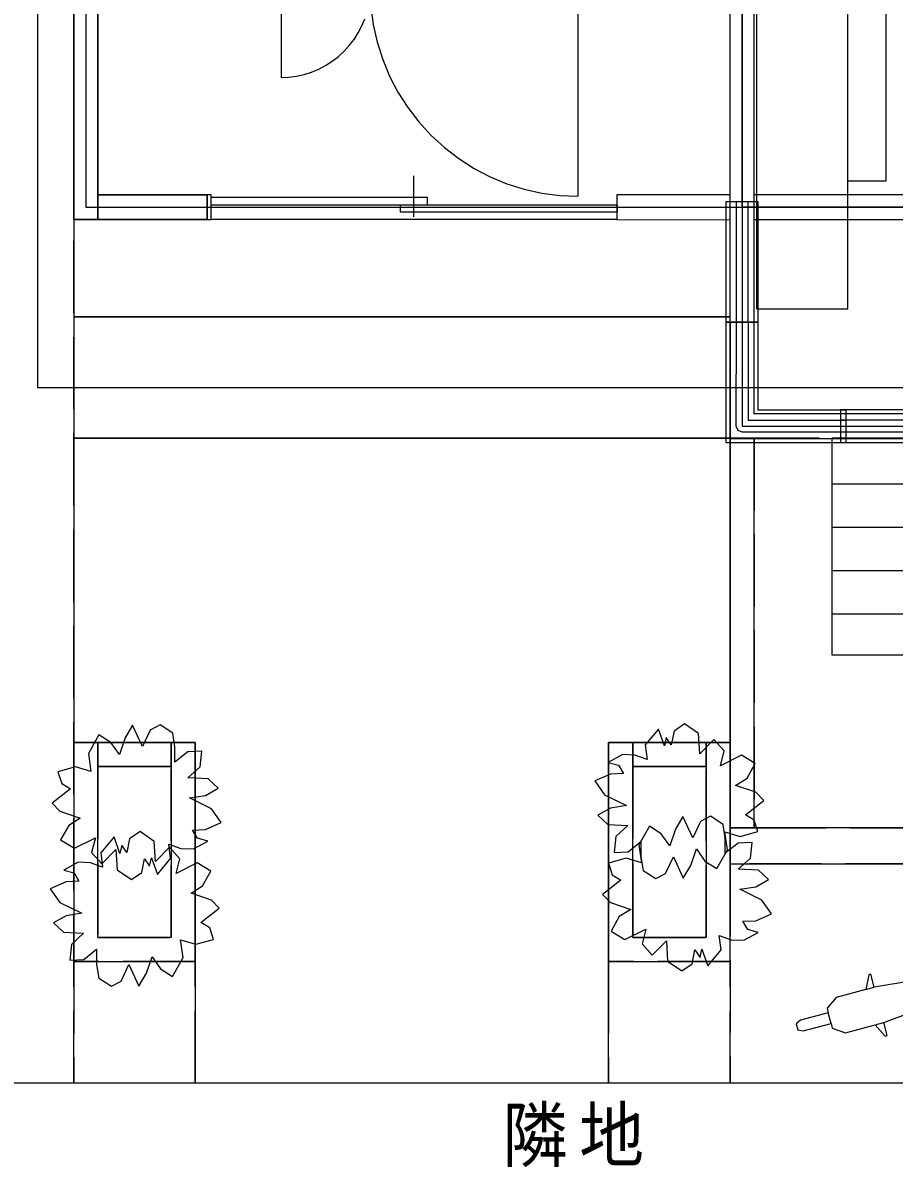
# Model space of a CAD drawing. Units: millimetres, scale not verified. Extents: x -8429 to 8779, y -6983 to 6633.
# Drawn here: x -1843 to 1781, y -6983 to -2227 of the extents above; entities that cross this region are included whole.
import ezdxf

# ---------------------------------------------------------------- set-up
doc = ezdxf.new("R2010")
doc.units = ezdxf.units.MM
doc.header["$LTSCALE"] = 100
doc.linetypes.add('DASHED3', pattern=[4, 3, -1])
for name, color, linetype in [('0-0_設備-家具1階', 7, 'Continuous'), ('0-1_間取り1階', 7, 'Continuous'), ('0-3_柱1階', 7, 'Continuous'), ('0-4_敷地1階', 7, 'Continuous'), ('0-5_三斜1階', 7, 'Continuous'), ('0-7_壁1階', 7, 'Continuous'), ('0-8_建具1階', 7, 'Continuous'), ('0-9_外構1階', 7, 'Continuous'), ('1-0_間取り2階', 7, 'Continuous'), ('1-3_壁2階', 7, 'Continuous'), ('1-4_建具2階', 7, 'Continuous'), ('1-6_設備-家具2階', 7, 'Continuous'), ('1-7_屋根2階', 5, 'Continuous')]:
    doc.layers.add(name, color=color, linetype=linetype)
doc.styles.add('ＭＳ ゴシック', font='')
doc.styles.get('ＭＳ ゴシック').set_extended_font_data('MS Gothic')

msp = doc.modelspace()

# ---------------------------------------------------------------- linework, layer by layer
at = {"layer": '0-0_設備-家具1階'}
for p, q in [((1588.8, -2882.8), (1588.8, -1282.8)), ((1522.8, -4142.8), (3322.8, -4142.8)), ((1522.8, -4322.8), (3322.8, -4322.8)), ((1522.8, -4502.8), (3322.8, -4502.8)), ((1522.8, -4682.8), (3322.8, -4682.8)), ((1663.6, -6244.3), (1698.4, -6235)), ((1519, -6385.5), (1507.2, -6341.5)), ((1703.1, -6391.6), (1737.9, -6382.2))]:
    msp.add_line(p, q, dxfattribs=at)
for points in [[(1588.8, -3415.8), (1588.8, -2882.8), (1748.8, -2882.8), (1748.8, -1282.8), (1588.8, -1282.8), (1588.8, -749.8), (1208.8, -749.8), (1208.8, -3415.8)], [(1522.8, -3952.8), (1522.8, -4852.8), (3322.8, -4852.8), (3322.8, -3952.8)]]:
    msp.add_lwpolyline(points, close=True, dxfattribs=at)
for points in [[(-1386.5, -5145.8), (-1417.8, -5198.8), (-1440.9, -5267.8), (-1476.6, -5217.8), (-1526.1, -5186.2), (-1570.1, -5263.9), (-1559.4, -5338.4), (-1623.3, -5319.3), (-1696.8, -5339.8), (-1680.8, -5388), (-1644.5, -5410.3), (-1720.8, -5469.6), (-1688.3, -5503.4), (-1603.9, -5531.8), (-1651.6, -5562.2), (-1685.7, -5622.7), (-1628.2, -5657.7), (-1540.8, -5613.8), (-1556.7, -5675.2), (-1514.1, -5722.8), (-1455.4, -5663.1), (-1450.2, -5747.3), (-1391.3, -5787.7), (-1347.8, -5758), (-1336.6, -5700.8), (-1315.6, -5731.5), (-1307.8, -5697), (-1283.1, -5766.4), (-1228.1, -5700), (-1235.5, -5640.3), (-1185.3, -5657.9), (-1133.5, -5660.2), (-1073.8, -5627.6), (-1116.5, -5616.1), (-1137.2, -5581.6), (-1083.6, -5578.9), (-1017.8, -5550.5), (-1058, -5493.5), (-1149.5, -5448.3), (-1083.3, -5437.8)], [(-1083.3, -5437.8), (-1030.9, -5408.2), (-1072.4, -5369.2), (-1156.2, -5365.1), (-1105.5, -5319.1), (-1098.8, -5253.7), (-1157.2, -5256.6), (-1210.4, -5298.9), (-1210.3, -5235.5), (-1219.2, -5178.7), (-1272.1, -5144.7), (-1313, -5166), (-1345, -5234.9), (-1386.5, -5145.8)], [(904.4, -5782.4), (935.7, -5729.4), (958.8, -5660.4), (994.5, -5710.4), (1044, -5742), (1088, -5664.3), (1077.3, -5589.8), (1141.2, -5608.9), (1214.7, -5588.4), (1198.7, -5540.2), (1162.4, -5517.9), (1238.7, -5458.6), (1206.2, -5424.8), (1121.8, -5396.4), (1169.5, -5366), (1203.6, -5305.4), (1146.1, -5270.5), (1058.7, -5314.4), (1074.6, -5253), (1032, -5205.4), (973.3, -5265.1), (968.1, -5180.9), (909.2, -5140.5), (865.7, -5170.1), (854.5, -5227.4), (833.5, -5196.7), (825.7, -5231.2), (801, -5161.8), (746, -5228.2), (753.4, -5287.9), (703.3, -5270.3), (651.4, -5268), (591.7, -5300.6), (634.4, -5312), (655.1, -5346.6), (601.5, -5349.3), (535.7, -5377.7), (575.9, -5434.7), (667.4, -5479.9), (601.2, -5490.4)], [(601.2, -5490.4), (548.8, -5520), (590.3, -5559), (674.2, -5563.1), (623.4, -5609.1), (616.8, -5674.5), (675.1, -5671.6), (728.3, -5629.3), (728.3, -5692.7), (737.2, -5749.5), (790, -5783.5), (830.9, -5762.2), (862.9, -5693.3), (904.4, -5782.4)], [(903, -5525.3), (871.7, -5578.3), (848.6, -5647.3), (812.9, -5597.3), (763.4, -5565.7), (719.4, -5643.4), (730.1, -5717.9), (666.2, -5698.8), (592.7, -5719.4), (608.7, -5767.5), (645, -5789.8), (568.7, -5849.1), (601.2, -5882.9), (685.6, -5911.3), (637.9, -5941.7), (603.8, -6002.3), (661.3, -6037.2), (748.7, -5993.3), (732.8, -6054.7), (775.4, -6102.4), (834.1, -6042.6), (839.3, -6126.8), (898.2, -6167.3), (941.7, -6137.6), (952.9, -6080.3), (973.9, -6111), (981.7, -6076.5), (1006.4, -6145.9), (1061.4, -6079.5), (1054, -6019.8), (1104.1, -6037.4), (1156, -6039.7), (1215.7, -6007.1), (1173, -5995.7), (1152.3, -5961.1), (1205.9, -5958.4), (1271.7, -5930), (1231.5, -5873), (1140, -5827.8), (1206.2, -5817.3)], [(1206.2, -5817.3), (1258.6, -5787.7), (1217.1, -5748.7), (1133.2, -5744.6), (1184, -5698.6), (1190.6, -5633.2), (1132.3, -5636.1), (1079.1, -5678.4), (1079.1, -5615), (1070.2, -5558.2), (1017.4, -5524.3), (976.5, -5545.5), (944.5, -5614.4), (903, -5525.3)], [(-1360.1, -6230.2), (-1328.7, -6177.2), (-1305.6, -6108.2), (-1270, -6158.2), (-1220.4, -6189.8), (-1176.4, -6112.1), (-1187.1, -6037.6), (-1123.3, -6056.7), (-1049.7, -6036.2), (-1065.7, -5988), (-1102.1, -5965.7), (-1025.7, -5906.4), (-1058.2, -5872.6), (-1142.6, -5844.2), (-1095, -5813.8), (-1060.8, -5753.2), (-1118.3, -5718.3), (-1205.7, -5762.2), (-1189.8, -5700.8), (-1232.4, -5653.2), (-1291.1, -5712.9), (-1296.3, -5628.7), (-1355.3, -5588.3), (-1398.7, -5617.9), (-1409.9, -5675.2), (-1430.9, -5644.5), (-1438.8, -5679), (-1463.4, -5609.6), (-1518.4, -5676), (-1511, -5735.7), (-1561.2, -5718.1), (-1613, -5715.8), (-1672.7, -5748.4), (-1630, -5759.8), (-1609.3, -5794.4), (-1663, -5797.1), (-1728.7, -5825.5), (-1688.6, -5882.5), (-1597, -5927.7), (-1663.2, -5938.2)], [(-1663.2, -5938.2), (-1715.7, -5967.8), (-1674.1, -6006.8), (-1590.3, -6010.9), (-1641, -6056.9), (-1647.7, -6122.3), (-1589.4, -6119.4), (-1536.1, -6077.1), (-1536.2, -6140.5), (-1527.3, -6197.3), (-1474.4, -6231.3), (-1433.5, -6210), (-1401.6, -6141.1), (-1360.1, -6230.2)], [(1858.2, -6208.6), (1698.4, -6235), (1684.1, -6181.4), (1676.3, -6183.5), (1663.6, -6244.3), (1539.8, -6277.5), (1502.1, -6322.4), (1507.2, -6341.5), (1391.2, -6372.6), (1373.4, -6387.6), (1380.1, -6412.5), (1403, -6416.6), (1519, -6385.5), (1524.1, -6404.7), (1579.3, -6424.7), (1703.1, -6391.6), (1744.5, -6437.9), (1752.2, -6435.8), (1737.9, -6382.2), (1853, -6338.9)]]:
    msp.add_lwpolyline(points, dxfattribs=at)
at = {"layer": '0-1_間取り1階'}
for points in [[(1148.8, -3902.8), (7518.8, -3902.8), (7518.8, -2992.8), (7518.8, 192.2), (4868.8, 192.2), (4868.8, 2467.2), (2058.8, 2467.2), (2058.8, 647.2), (1148.8, 647.2), (1148.8, -2992.8)], [(-1631.2, -3447.8), (1098.8, -3447.8), (1098.8, -2132.8), (-1631.2, -2132.8)], [(-1631.2, -3952.8), (1098.8, -3952.8), (1098.8, -3447.8), (-1631.2, -3447.8)]]:
    msp.add_lwpolyline(points, close=True, dxfattribs=at)
at = {"layer": '0-3_柱1階'}
for points in [[(-1631.2, -2132.8), (-1631.2, -3042.8), (-1531.2, -3042.8), (-1531.2, -2132.8)], [(-1531.2, -2942.8), (-1531.2, -3042.8), (-1076.2, -3042.8), (-1076.2, -2942.8)]]:
    msp.add_lwpolyline(points, close=True, dxfattribs=at)
at = {"layer": '0-4_敷地1階'}
msp.add_lwpolyline([(-7723.7, -6632.8), (8428.8, -6632.8), (8428.8, 5652.2), (-7723.7, 5652.2)], close=True, dxfattribs=at)
at = {"layer": '0-7_壁1階'}
for points in [[(-1530.2, 735.2), (-1632.2, 735.2), (-1632.2, -211.8), (-2557.2, -211.8), (-2557.2, -313.8), (-1632.2, -313.8), (-1632.2, -668.2), (-1632.2, -770.3), (-1632.2, -2135.3), (-1632.2, -3043.8), (-1075.2, -3043.8), (-1075.2, -2941.8), (-1530.2, -2941.8), (-1530.2, -2133.8), (-767.2, -2133.8), (-767.2, -2031.8), (-1530.2, -2031.8), (-1530.2, -767.4), (-1530.7, -717.8), (-1530.2, -668.3), (-1530.2, -312.4)], [(1199.8, -196.8), (1097.8, -196.8), (1097.8, -668.3), (1097.8, -767.4), (1097.8, -2031.8), (465.8, -2031.8), (465.8, -2133.8), (1097.8, -2133.8), (1097.8, -2993.8), (1099.2, -3953.8), (2124.8, -3953.8), (2124.8, -3851.8), (1199.8, -3851.8), (1199.8, -2993.8), (1199.8, -2132.4), (1199.8, -767.5), (1199.8, -666.8)]]:
    msp.add_lwpolyline(points, close=True, dxfattribs=at)
at = {"layer": '0-8_建具1階'}
msp.add_line((466.3, -2082.8), (466.3, -2947.3), dxfattribs=at)
for points in [[(-768.7, -2082.8), (-768.7, -2453.3), (-736.4, -2451.9), (-704.3, -2447.7), (-672.8, -2440.7), (-642, -2431), (-612.1, -2418.6), (-583.4, -2403.7), (-556.2, -2386.3), (-530.5, -2366.7), (-506.7, -2344.8), (-484.9, -2321), (-465.2, -2295.4), (-447.8, -2268.1), (-432.9, -2239.4), (-420.5, -2209.6)], [(-394.9, -2158.2), (-385, -2233), (-368.7, -2306.6), (-346, -2378.5), (-317.2, -2448.2), (-282.4, -2515.1), (-241.8, -2578.7), (-195.9, -2638.5), (-145, -2694.1), (-89.4, -2745.1), (-29.5, -2791), (34.1, -2831.5), (101, -2866.3), (170.7, -2895.2), (242.6, -2917.9), (316.2, -2934.2), (391, -2944.1), (466.3, -2947.3)]]:
    msp.add_lwpolyline(points, dxfattribs=at)
at = {"layer": '0-9_外構1階', "linetype": 'DASHED3'}
for points in [[(-1631.2, -312.8), (-7573.7, -312.8), (-7573.7, -6632.8), (-1631.2, -6632.8)], [(7468.8, -5572.8), (7468.8, -3952.8), (1198.8, -3952.8), (1198.8, -5572.8)], [(-1531.2, -6027.8), (-1226.2, -6027.8), (-1226.2, -5317.8), (-1531.2, -5317.8)], [(693.8, -6027.8), (998.8, -6027.8), (998.8, -5317.8), (693.8, -5317.8)], [(8278.8, -6632.8), (8278.8, -5722.8), (1098.8, -5722.8), (1098.8, -6632.8)], [(-1631.2, -6632.8), (-1126.2, -6632.8), (-1126.2, -6127.8), (-1631.2, -6127.8)], [(593.8, -6632.8), (1098.8, -6632.8), (1098.8, -6127.8), (593.8, -6127.8)]]:
    msp.add_lwpolyline(points, close=True, dxfattribs=at)
at = {"layer": '0-9_外構1階'}
for points in [[(-1126.2, -6632.8), (593.8, -6632.8), (593.8, -5217.8), (1098.8, -5217.8), (1098.8, -3952.8), (-1631.2, -3952.8), (-1631.2, -5217.8), (-1126.2, -5217.8)], [(1198.8, -5572.8), (1198.8, -3952.8), (1098.8, -3952.8), (1098.8, -5572.8)], [(-1631.2, -5217.8), (-1631.2, -6127.8), (-1126.2, -6127.8), (-1126.2, -5217.8), (-1226.2, -5217.8), (-1226.2, -6027.8), (-1531.2, -6027.8), (-1531.2, -5217.8)], [(-1531.2, -5317.8), (-1226.2, -5317.8), (-1226.2, -5217.8), (-1531.2, -5217.8)], [(593.8, -5217.8), (593.8, -6127.8), (1098.8, -6127.8), (1098.8, -5217.8), (998.8, -5217.8), (998.8, -6027.8), (693.8, -6027.8), (693.8, -5217.8)], [(693.8, -5317.8), (998.8, -5317.8), (998.8, -5217.8), (693.8, -5217.8)], [(1098.8, -5722.8), (8278.8, -5722.8), (8278.8, -5572.8), (1098.8, -5572.8)]]:
    msp.add_lwpolyline(points, close=True, dxfattribs=at)
at = {"layer": '1-0_間取り2階'}
for points in [[(1148.8, -262.8), (-671.2, -262.8), (-671.2, 647.2), (-1581.2, 647.2), (-1581.2, -2992.8), (1148.8, -2992.8)], [(3878.8, 647.2), (2968.8, 647.2), (2968.8, -262.8), (1148.8, -262.8), (1148.8, -2992.8), (3878.8, -2992.8)], [(1148.8, -3902.8), (7518.8, -3902.8), (7518.8, -2992.8), (1148.8, -2992.8)]]:
    msp.add_lwpolyline(points, close=True, dxfattribs=at)
at = {"layer": '1-3_壁2階'}
for points in [[(1097.8, -315.3), (1097.8, -2941.8), (627.8, -2941.8), (627.8, -3043.8), (1097.8, -3045.3), (1099.2, -3953.8), (7569.8, -3952.4), (7569.8, -3041.8), (7569.8, -1626.8)], [(6542.8, -2941.8), (6542.8, -3043.8), (7467.8, -3043.8), (7467.8, -3851.8), (1199.8, -3851.8), (1199.8, -3043.8), (2124.8, -3043.8), (2124.8, -2941.8), (1199.8, -2941.8), (1199.8, -313.8)]]:
    msp.add_lwpolyline(points, dxfattribs=at)
msp.add_lwpolyline([(-1530.2, -1798.8), (-1632.2, -1798.8), (-1630.8, -3043.8), (-1060.2, -3043.8), (-1060.2, -2941.8), (-1530.2, -2941.8)], close=True, dxfattribs=at)
at = {"layer": '1-4_建具2階'}
for p, q in [((-216.2, -3032.8), (-216.2, -2862.8)), ((-1061.2, -3042.8), (628.8, -3042.8))]:
    msp.add_line(p, q, dxfattribs=at)
for points in [[(-159.9, -2982.8), (-159.9, -2952.8), (-1061.2, -2952.8), (-1061.2, -2982.8), (628.8, -2982.8)], [(628.8, -2982.8), (628.8, -3012.8), (-272.4, -3012.8), (-272.4, -2982.8)]]:
    msp.add_lwpolyline(points, dxfattribs=at)
at = {"layer": '1-6_設備-家具2階'}
for p, q in [((1124.6, -2970.3), (1124.6, -3470.3)), ((1174.1, -3470.3), (1174.1, -2970.3)), ((2558.8, -3877.6), (1558.8, -3877.6)), ((1558.8, -3927.1), (2558.8, -3927.1))]:
    msp.add_line(p, q, dxfattribs=at)
for points in [[(1216.3, -3470.3), (1216.3, -2970.3), (1081.3, -2970.3), (1081.3, -3470.3)], [(1081.3, -3470.3), (1081.3, -3970.3), (1581.3, -3970.3), (1581.3, -3836), (1215.2, -3836), (1215.2, -3470.3)], [(2558.8, -3835.3), (1558.8, -3835.3), (1558.8, -3970.3), (2558.8, -3970.3)]]:
    msp.add_lwpolyline(points, close=True, dxfattribs=at)
for points in [[(1123.8, -3470.3), (1123.5, -3902.1), (1130.8, -3919.7), (1148.4, -3927.1), (1581.3, -3927.1)], [(1173.7, -3470.3), (1173.7, -3877.4), (1581.3, -3877.4)]]:
    msp.add_lwpolyline(points, dxfattribs=at)
at = {"layer": '1-7_屋根2階'}
msp.add_lwpolyline([(-1781.2, -3742.8), (7718.8, -3742.8), (7718.8, 647.2), (-1781.2, 647.2)], close=True, dxfattribs=at)

# ---------------------------------------------------------------- texts
at = {"layer": '0-5_三斜1階', "insert": (152.6, -6982.8), "char_height": 219.9, "attachment_point": 7, "style": 'ＭＳ ゴシック'}
msp.add_mtext('\\T1.18;\\W0.9;隣地', dxfattribs=at)

doc.saveas('drawing.dxf')
